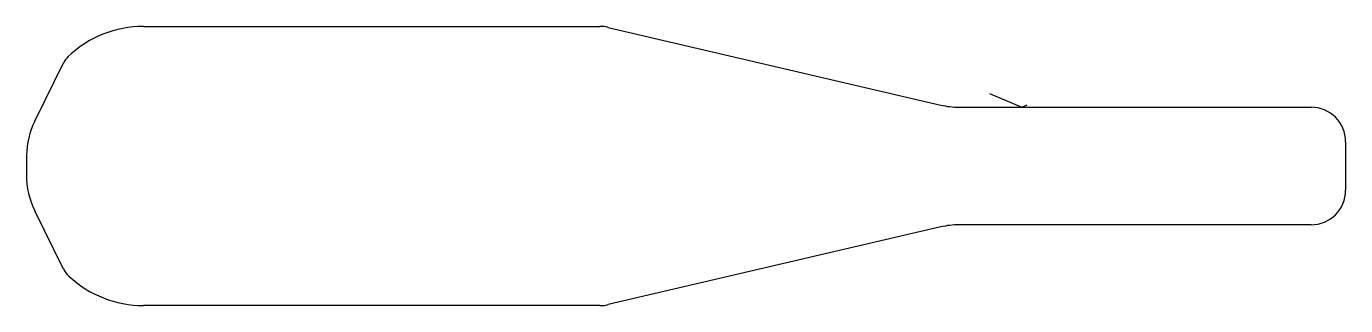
# Model space of a CAD drawing. Header units: metres. Extents: x 19 to 1164, y 340 to 582.
import ezdxf

# ---------------------------------------------------------------- set-up
doc = ezdxf.new("R2010")
doc.units = ezdxf.units.M

msp = doc.modelspace()

# ---------------------------------------------------------------- linework, layer by layer
at = {"layer": 'TOOL_0'}
for p, q in [((120.655, 582.293), (516.646, 582.293)), ((523.69, 581.482), (812.479, 514.098)), ((26.333, 500.084), (51.27, 550.59)), ((854.637, 524.232), (882.639, 512.293)), ((828.157, 512.293), (882.638, 512.293)), ((882.638, 512.293), (887.374, 514.317)), ((882.639, 512.293), (1133.6, 512.293)), ((1163.6, 482.293), (1163.6, 440.293)), ((51.27, 371.997), (26.333, 422.503)), ((812.479, 408.488), (523.69, 341.104)), ((1133.6, 410.293), (828.158, 410.293)), ((516.646, 340.293), (120.655, 340.293))]:
    msp.add_line(p, q, dxfattribs=at)
for centre, radius, start, end in [((120.708, 487.2), 95.093, 90.031934, 133.500993), ((516.497, 549.995), 32.298, 77.131965, 89.73568), ((71.21, 540.6), 22.303, 135.697587, 153.388993), ((828.158, 581.293), 69, 256.865843, 269.99917), ((1133.6, 482.293), 30, 0, 90), ((89.479, 469.001), 70.382, 153.791734, 178.614312), ((769.445, 461.293), 750.386, 179.28148, 180.595581), ((89.1, 453.493), 70.001, 180, 206.276971), ((1133.6, 440.293), 30, 270, 0), ((828.158, 341.293), 69, 90, 103.134157), ((69.288, 380.837), 20.07, 206.133515, 228.350814), ((120.633, 434.953), 94.66, 226.896377, 270.013316), ((516.496, 372.591), 32.298, 270.266094, 282.869764)]:
    msp.add_arc(centre, radius, start, end, dxfattribs=at)

doc.saveas('drawing.dxf')
